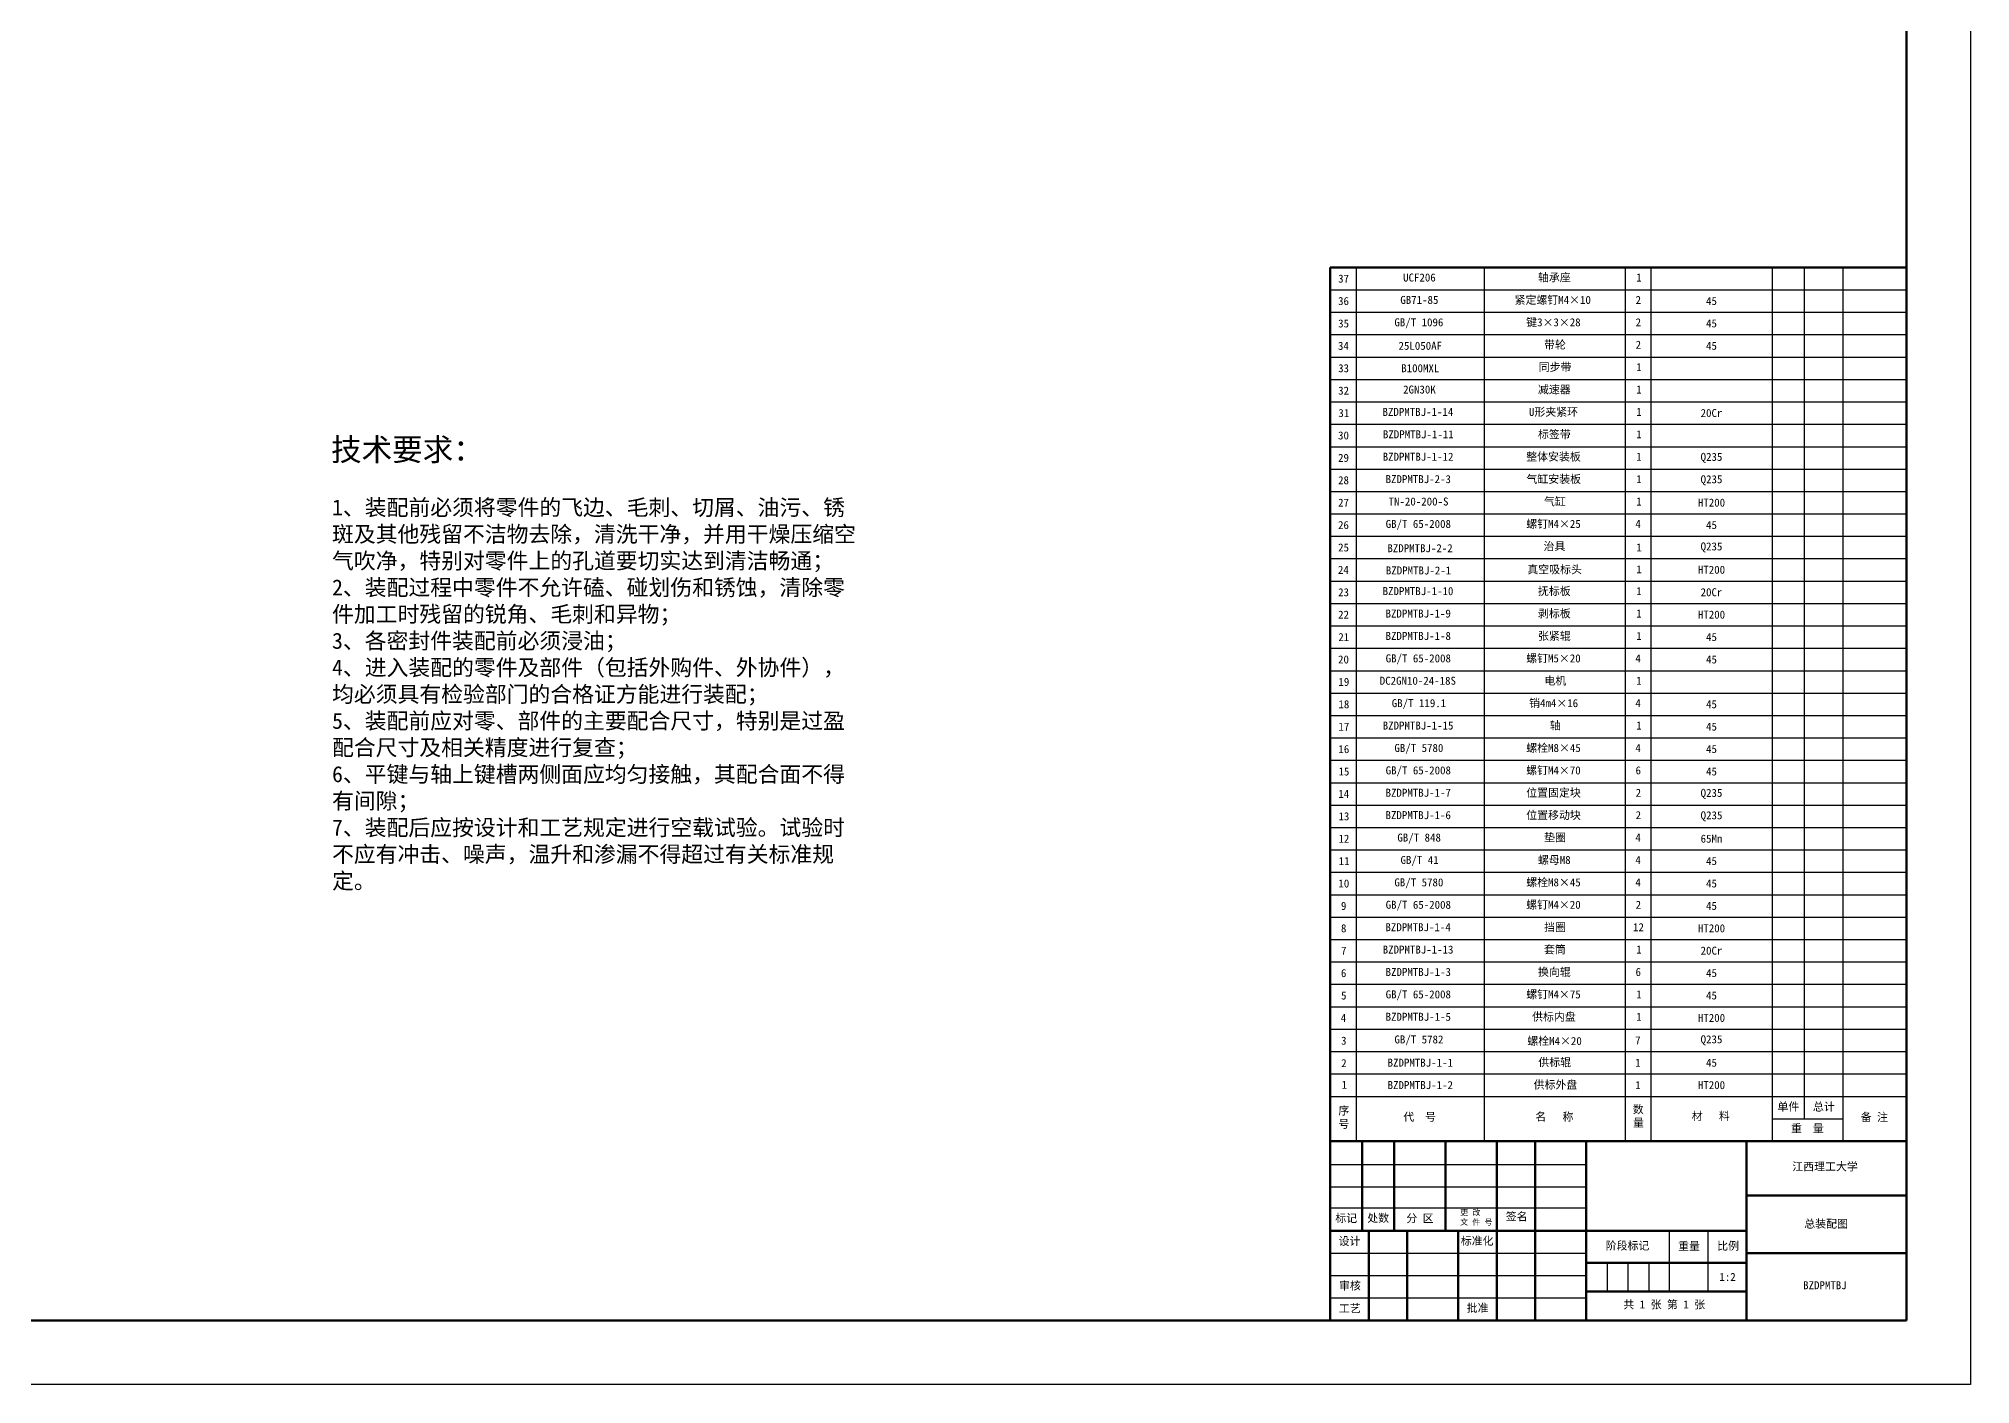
# Model space of a CAD drawing. Header units: millimetres. Extents: x 4600 to 5789, y 1630 to 2471.
# Drawn here: x 5185 to 5789, y 1630 to 2050 of the extents above; entities that cross this region are included whole.
import ezdxf

# ---------------------------------------------------------------- set-up
doc = ezdxf.new("R2010")
doc.units = ezdxf.units.MM
doc.layers.add('csx', color=7, linetype='Continuous', lineweight=50)
doc.styles.add('2.5', font='simfang.ttf')

msp = doc.modelspace()

# ---------------------------------------------------------------- linework, layer by layer
for p, q in [((5789, 2471), (5789, 1630)), ((5597.11, 1979), (5597.11, 1706)), ((5637.11, 1979), (5637.11, 1706)), ((5681.11, 1979), (5681.11, 1706)), ((5689.11, 1979), (5689.11, 1706)), ((5727.11, 1979), (5727.11, 1706)), ((5737.11, 1979), (5737.11, 1713)), ((5749.11, 1979), (5749.11, 1706)), ((5589, 1972), (5769, 1972)), ((5589, 1965), (5769, 1965)), ((5589, 1958), (5769, 1958)), ((5589, 1951), (5769, 1951)), ((5589, 1944), (5769, 1944)), ((5589, 1937), (5769, 1937)), ((5589, 1930), (5769, 1930)), ((5589, 1923), (5769, 1923)), ((5589, 1916), (5769, 1916)), ((5589, 1909), (5769, 1909)), ((5589, 1902), (5769, 1902)), ((5589, 1895), (5769, 1895)), ((5589, 1888.04), (5769, 1888.04)), ((5589, 1881), (5769, 1881)), ((5589, 1874), (5769, 1874)), ((5589, 1867), (5769, 1867)), ((5589, 1860), (5769, 1860)), ((5589, 1853), (5769, 1853)), ((5589, 1846), (5769, 1846)), ((5589, 1839), (5769, 1839)), ((5589, 1832), (5769, 1832)), ((5589, 1825), (5769, 1825)), ((5589, 1818), (5769, 1818)), ((5589, 1811), (5769, 1811)), ((5589, 1804), (5769, 1804)), ((5589, 1797), (5769, 1797)), ((5589, 1790), (5769, 1790)), ((5589, 1783), (5769, 1783)), ((5589, 1776), (5769, 1776)), ((5589, 1769), (5769, 1769)), ((5589, 1762), (5769, 1762)), ((5589, 1755), (5769, 1755)), ((5589, 1748), (5769, 1748)), ((5589, 1741), (5769, 1741)), ((5589, 1734), (5769, 1734)), ((5589, 1727), (5769, 1727)), ((5589, 1720), (5769, 1720)), ((5727.11, 1713), (5749.11, 1713)), ((5589, 1698.74), (5669, 1698.74)), ((5589, 1691.72), (5669, 1691.72)), ((5589, 1685.16), (5669, 1685.16)), ((5695, 1659), (5695, 1678)), ((5707, 1678), (5707, 1659)), ((5589, 1671), (5669, 1671)), ((5675.5, 1668), (5675.5, 1659)), ((5682, 1668), (5682, 1659)), ((5688.5, 1668), (5688.5, 1659)), ((5589, 1664), (5669, 1664)), ((5589, 1657), (5669, 1657)), ((5789, 1630), (4600, 1630))]:
    msp.add_line(p, q)
at = {"layer": 'csx'}
for p, q in [((5769, 1650), (5769, 2451)), ((5589, 1706), (5589, 1979)), ((5589, 1979), (5769, 1979)), ((5589, 1706), (5769, 1706)), ((5589, 1650), (5589, 1706)), ((5599, 1706), (5599, 1678)), ((5609, 1706), (5609, 1678)), ((5625, 1706), (5625, 1678)), ((5641, 1706), (5641, 1678)), ((5653, 1706), (5653, 1678)), ((5669, 1706), (5669, 1650)), ((5719, 1706), (5719, 1650)), ((5769, 1689), (5719, 1689)), ((5589, 1678), (5719, 1678)), ((5601, 1678), (5601, 1650)), ((5613, 1678), (5613, 1650)), ((5629, 1678), (5629, 1650)), ((5641, 1678), (5641, 1650)), ((5653, 1678), (5653, 1650)), ((5719, 1668), (5669, 1668)), ((5769, 1671), (5719, 1671)), ((5719, 1659), (5669, 1659)), ((5769, 1650), (4620, 1650))]:
    msp.add_line(p, q, dxfattribs=at)

# ---------------------------------------------------------------- texts
at = {"style": '2.5'}
for s, width, heights, insert, char_height, attachment_point in [('\\pi2.4407;37', 8.11, [0], (5589, 1976.76), 2.5, 1), ('\\pi14.636;UCF206', 40, [0], (5597.11, 1977.11), 2.5, 1), ('\\pi16.771;轴承座', 44, [0], (5637.11, 1977.11), 2.5, 1), ('\\pi3.4786;1', 8, [0], (5681.11, 1977.11), 2.5, 1), ('\\pi2.4264;36', 8.11, [0], (5589, 1969.76), 2.5, 1), ('\\pi13.764;GB71-85', 40, [0], (5597.11, 1970.11), 2.5, 1), ('\\pi9.4714;紧定螺钉M4×10', 44, [0], (5637.11, 1970.11), 2.5, 1), ('\\pi3.2929;2', 8, [0], (5681.11, 1970.11), 2.5, 1), ('45', 38, [0], (5708.11, 1968.5), 2.5, 5), ('\\pi2.4479;35', 8.11, [0], (5589, 1962.76), 2.5, 1), ('\\pi11.914;GB/T 1096', 40, [0], (5597.11, 1963.11), 2.5, 1), ('\\pi13.1;键3×3×28', 44, [0], (5637.11, 1963.11), 2.5, 1), ('\\pi3.2929;2', 8, [0], (5681.11, 1963.11), 2.5, 1), ('45', 38, [0], (5708.11, 1961.5), 2.5, 5), ('\\pi2.3979;34', 8.11, [0], (5589, 1955.76), 2.5, 1), ('25L050AF', 40, [0], (5617.11, 1954.5), 2.5, 5), ('\\pi18.686;带轮', 44, [0], (5637.11, 1956.11), 2.5, 1), ('\\pi3.2929;2', 8, [0], (5681.11, 1956.11), 2.5, 1), ('45', 38, [0], (5708.11, 1954.5), 2.5, 5), ('\\pi2.4479;33', 8.11, [0], (5589, 1948.76), 2.5, 1), ('B100MXL', 40, [0], (5617.11, 1947.5), 2.5, 5), ('\\pi17.007;同步带', 44, [0], (5637.11, 1949.11), 2.5, 1), ('\\pi3.4786;1', 8, [0], (5681.11, 1949.11), 2.5, 1), ('\\pi2.4479;32', 8.11, [0], (5589, 1941.76), 2.5, 1), ('\\pi14.643;2GN30K', 40, [0], (5597.11, 1942.11), 2.5, 1), ('\\pi16.771;减速器', 44, [0], (5637.11, 1942.11), 2.5, 1), ('\\pi3.4786;1', 8, [0], (5681.11, 1942.11), 2.5, 1), ('\\pi2.5193;31', 8.11, [0], (5589, 1934.76), 2.5, 1), ('\\pi8.2071;BZDPMTBJ-1-14', 40, [0], (5597.11, 1935.11), 2.5, 1), ('\\pi13.964;U形夹紧环', 44, [0], (5637.11, 1935.11), 2.5, 1), ('\\pi3.4786;1', 8, [0], (5681.11, 1935.11), 2.5, 1), ('20Cr', 38, [0], (5708.11, 1933.5), 2.5, 5), ('技术要求：', 93.825, [0], (5276.75, 1925.6), 7, 1), ('\\pi2.4264;30', 8.11, [0], (5589, 1927.76), 2.5, 1), ('\\pi8.3286;BZDPMTBJ-1-11', 40, [0], (5597.11, 1928.11), 2.5, 1), ('\\pi16.786;标签带', 44, [0], (5637.11, 1928.11), 2.5, 1), ('\\pi3.4786;1', 8, [0], (5681.11, 1928.11), 2.5, 1), ('\\pi2.4193;29', 8.11, [0], (5589, 1920.76), 2.5, 1), ('\\pi8.2571;BZDPMTBJ-1-12', 40, [0], (5597.11, 1921.11), 2.5, 1), ('\\pi13.107;整体安装板', 44, [0], (5637.11, 1921.11), 2.5, 1), ('\\pi3.4786;1', 8, [0], (5681.11, 1921.11), 2.5, 1), ('Q235', 38, [0], (5708.11, 1919.5), 2.5, 5), ('\\pi2.4264;28', 8.11, [0], (5589, 1913.76), 2.5, 1), ('\\pi9.1714;BZDPMTBJ-2-3', 40, [0], (5597.11, 1914.11), 2.5, 1), ('\\pi13.179;气缸安装板', 44, [0], (5637.11, 1914.11), 2.5, 1), ('\\pi3.4786;1', 8, [0], (5681.11, 1914.11), 2.5, 1), ('Q235', 38, [0], (5708.11, 1912.5), 2.5, 5), ('\\pi18.657;气缸', 44, [0], (5637.11, 1907.11), 2.5, 1), ('1、装配前必须将零件的飞边、毛刺、切屑、油污、锈斑及其他残留不洁物去除，清洗干净，并用干燥压缩空气吹净，特别对零件上的孔道要切实达到清洁畅通；\\P2、装配过程中零件不允许磕、碰划伤和锈蚀，清除零件加工时残留的锐角、毛刺和异物；\\P3、各密封件装配前必须浸油；\\P4、进入装配的零件及部件（包括外购件、外协件），均必须具有检验部门的合格证方能进行装配；\\P5、装配前应对零、部件的主要配合尺寸，特别是过盈配合尺寸及相关精度进行复查；\\P6、平键与轴上键槽两侧面应均匀接触，其配合面不得有间隙；\\P7、装配后应按设计和工艺规定进行空载试验。试验时不应有冲击、噪声，温升和渗漏不得超过有关标准规定。', 163.2288, [156.46], (5277.07, 1906.52), 5, 1), ('\\pi2.4264;27', 8.11, [0], (5589, 1906.76), 2.5, 1), ('\\pi10.1;TN-20-200-S', 40, [0], (5597.11, 1907.11), 2.5, 1), ('\\pi3.4786;1', 8, [0], (5681.11, 1907.11), 2.5, 1), ('HT200', 38, [0], (5708.11, 1905.5), 2.5, 5), ('\\pi2.4122;26', 8.11, [0], (5589, 1899.76), 2.5, 1), ('\\pi9.1857;GB/T 65-2008', 40, [0], (5597.11, 1900.11), 2.5, 1), ('\\pi13.121;螺钉M4×25', 44, [0], (5637.11, 1900.11), 2.5, 1), ('\\pi3.2143;4', 8, [0], (5681.11, 1900.11), 2.5, 1), ('45', 38, [0], (5708.11, 1898.5), 2.5, 5), ('\\pi2.4336;25', 8.11, [0], (5589, 1892.76), 2.5, 1), ('BZDPMTBJ-2-2', 40, [0], (5617.04, 1891.26), 2.5, 5), ('\\pi18.614;治具', 44, [0], (5637.01, 1893.14), 2.5, 1), ('\\pi3.4786;1', 8, [0], (5681.13, 1892.75), 2.5, 1), ('Q235', 38, [0], (5708.11, 1891.52), 2.5, 5), ('\\pi2.3836;24', 8.11, [0], (5589, 1885.76), 2.5, 1), ('\\pi9.2429;BZDPMTBJ-2-1', 40, [0], (5597.11, 1885.57), 2.5, 1), ('真空吸标头', 44, [0], (5659.11, 1884.49), 2.5, 5), ('\\pi3.4786;1', 8, [0], (5681.16, 1885.94), 2.5, 1), ('HT200', 38, [0], (5708.11, 1884.52), 2.5, 5), ('\\pi2.4336;23', 8.11, [0], (5589, 1878.76), 2.5, 1), ('\\pi8.2357;BZDPMTBJ-1-10', 40, [0], (5597.11, 1879.11), 2.5, 1), ('\\pi16.757;抚标板', 44, [0], (5637.11, 1879.11), 2.5, 1), ('\\pi3.4786;1', 8, [0], (5681.11, 1879.11), 2.5, 1), ('20Cr', 38, [0], (5708.11, 1877.5), 2.5, 5), ('\\pi2.4336;22', 8.11, [0], (5589, 1871.76), 2.5, 1), ('\\pi9.1571;BZDPMTBJ-1-9', 40, [0], (5597.11, 1872.11), 2.5, 1), ('\\pi16.779;剥标板', 44, [0], (5637.11, 1872.11), 2.5, 1), ('\\pi3.4786;1', 8, [0], (5681.11, 1872.11), 2.5, 1), ('HT200', 38, [0], (5708.11, 1870.5), 2.5, 5), ('\\pi16.793;张紧辊', 44, [0], (5637.11, 1865.11), 2.5, 1), ('\\pi2.505;21', 8.11, [0], (5589, 1864.76), 2.5, 1), ('\\pi9.1643;BZDPMTBJ-1-8', 40, [0], (5597.11, 1865.11), 2.5, 1), ('\\pi3.4786;1', 8, [0], (5681.11, 1865.11), 2.5, 1), ('45', 38, [0], (5708.11, 1863.5), 2.5, 5), ('\\pi2.4122;20', 8.11, [0], (5589, 1857.76), 2.5, 1), ('\\pi9.1857;GB/T 65-2008', 40, [0], (5597.11, 1858.11), 2.5, 1), ('\\pi13.1;螺钉M5×20', 44, [0], (5637.11, 1858.11), 2.5, 1), ('\\pi3.2143;4', 8, [0], (5681.11, 1858.11), 2.5, 1), ('45', 38, [0], (5708.11, 1856.5), 2.5, 5), ('\\pi2.5336;19', 8.11, [0], (5589, 1850.76), 2.5, 1), ('\\pi7.3429;DC2GN10-24-18S', 40, [0], (5597.11, 1851.11), 2.5, 1), ('\\pi18.779;电机', 44, [0], (5637.11, 1851.11), 2.5, 1), ('\\pi3.4786;1', 8, [0], (5681.11, 1851.11), 2.5, 1), ('\\pi2.5407;18', 8.11, [0], (5589, 1843.76), 2.5, 1), ('\\pi11.093;GB/T 119.1', 40, [0], (5597.11, 1844.11), 2.5, 1), ('\\pi14.014;销4m4×16', 44, [0], (5637.11, 1844.11), 2.5, 1), ('\\pi3.2143;4', 8, [0], (5681.11, 1844.11), 2.5, 1), ('45', 38, [0], (5708.11, 1842.5), 2.5, 5), ('\\pi2.5407;17', 8.11, [0], (5589, 1836.76), 2.5, 1), ('\\pi8.2571;BZDPMTBJ-1-15', 40, [0], (5597.11, 1837.11), 2.5, 1), ('\\pi20.479;轴', 44, [0], (5637.11, 1837.11), 2.5, 1), ('\\pi3.4786;1', 8, [0], (5681.11, 1837.11), 2.5, 1), ('45', 38, [0], (5708.11, 1835.5), 2.5, 5), ('\\pi2.5264;16', 8.11, [0], (5589, 1829.76), 2.5, 1), ('\\pi11.914;GB/T 5780', 40, [0], (5597.11, 1830.11), 2.5, 1), ('\\pi13.121;螺栓M8×45', 44, [0], (5637.11, 1830.11), 2.5, 1), ('\\pi3.2143;4', 8, [0], (5681.11, 1830.11), 2.5, 1), ('45', 38, [0], (5708.11, 1828.5), 2.5, 5), ('\\pi9.1857;GB/T 65-2008', 40, [0], (5597.11, 1823.11), 2.5, 1), ('\\pi13.1;螺钉M4×70', 44, [0], (5637.11, 1823.11), 2.5, 1), ('\\pi3.2643;6', 8, [0], (5681.11, 1823.11), 2.5, 1), ('\\pi2.5479;15', 8.11, [0], (5589, 1822.76), 2.5, 1), ('45', 38, [0], (5708.11, 1821.5), 2.5, 5), ('\\pi2.4979;14', 8.11, [0], (5589, 1815.76), 2.5, 1), ('\\pi9.1643;BZDPMTBJ-1-7', 40, [0], (5597.11, 1816.11), 2.5, 1), ('\\pi13.121;位置固定块', 44, [0], (5637.11, 1816.11), 2.5, 1), ('\\pi3.2929;2', 8, [0], (5681.11, 1816.11), 2.5, 1), ('Q235', 38, [0], (5708.11, 1814.5), 2.5, 5), ('\\pi2.5479;13', 8.11, [0], (5589, 1808.76), 2.5, 1), ('\\pi9.15;BZDPMTBJ-1-6', 40, [0], (5597.11, 1809.11), 2.5, 1), ('\\pi13.121;位置移动块', 44, [0], (5637.11, 1809.11), 2.5, 1), ('\\pi3.2929;2', 8, [0], (5681.11, 1809.11), 2.5, 1), ('Q235', 38, [0], (5708.11, 1807.5), 2.5, 5), ('\\pi2.5479;12', 8.11, [0], (5589, 1801.76), 2.5, 1), ('\\pi12.843;GB/T 848', 40, [0], (5597.11, 1802.11), 2.5, 1), ('\\pi18.714;垫圈', 44, [0], (5637.11, 1802.11), 2.5, 1), ('\\pi3.2143;4', 8, [0], (5681.11, 1802.11), 2.5, 1), ('65Mn', 38, [0], (5708.11, 1800.5), 2.5, 5), ('\\pi2.6193;11', 8.11, [0], (5589, 1794.76), 2.5, 1), ('\\pi13.836;GB/T 41', 40, [0], (5597.11, 1795.11), 2.5, 1), ('\\pi16.771;螺母M8', 44, [0], (5637.11, 1795.11), 2.5, 1), ('\\pi3.2143;4', 8, [0], (5681.11, 1795.11), 2.5, 1), ('45', 38, [0], (5708.11, 1793.5), 2.5, 5), ('\\pi2.5264;10', 8.11, [0], (5589, 1787.76), 2.5, 1), ('\\pi11.914;GB/T 5780', 40, [0], (5597.11, 1788.11), 2.5, 1), ('\\pi13.121;螺栓M8×45', 44, [0], (5637.11, 1788.11), 2.5, 1), ('\\pi3.2143;4', 8, [0], (5681.11, 1788.11), 2.5, 1), ('45', 38, [0], (5708.11, 1786.5), 2.5, 5), ('\\pi3.3193;9', 8.11, [0], (5589, 1780.76), 2.5, 1), ('\\pi9.1857;GB/T 65-2008', 40, [0], (5597.11, 1781.11), 2.5, 1), ('\\pi13.1;螺钉M4×20', 44, [0], (5637.11, 1781.11), 2.5, 1), ('\\pi3.2929;2', 8, [0], (5681.11, 1781.11), 2.5, 1), ('45', 38, [0], (5708.11, 1779.5), 2.5, 5), ('\\pi3.3264;8', 8.11, [0], (5589, 1773.76), 2.5, 1), ('\\pi9.1214;BZDPMTBJ-1-4', 40, [0], (5597.11, 1774.11), 2.5, 1), ('\\pi18.679;挡圈', 44, [0], (5637.11, 1774.11), 2.5, 1), ('\\pi2.4929;12', 8, [0], (5681.11, 1774.11), 2.5, 1), ('HT200', 38, [0], (5708.11, 1772.5), 2.5, 5), ('\\pi3.3622;7', 8.11, [0], (5589, 1766.76), 2.5, 1), ('\\pi8.2571;BZDPMTBJ-1-13', 40, [0], (5597.11, 1767.11), 2.5, 1), ('\\pi18.65;套筒', 44, [0], (5637.11, 1767.11), 2.5, 1), ('\\pi3.4786;1', 8, [0], (5681.11, 1767.11), 2.5, 1), ('20Cr', 38, [0], (5708.11, 1765.5), 2.5, 5), ('\\pi3.3193;6', 8.11, [0], (5589, 1759.76), 2.5, 1), ('\\pi9.1714;BZDPMTBJ-1-3', 40, [0], (5597.11, 1760.11), 2.5, 1), ('\\pi16.779;换向辊', 44, [0], (5637.11, 1760.11), 2.5, 1), ('\\pi3.2643;6', 8, [0], (5681.11, 1760.11), 2.5, 1), ('45', 38, [0], (5708.11, 1758.5), 2.5, 5), ('\\pi3.3622;5', 8.11, [0], (5589, 1752.76), 2.5, 1), ('\\pi9.1857;GB/T 65-2008', 40, [0], (5597.11, 1753.11), 2.5, 1), ('\\pi13.121;螺钉M4×75', 44, [0], (5637.11, 1753.11), 2.5, 1), ('\\pi3.4786;1', 8, [0], (5681.11, 1753.11), 2.5, 1), ('45', 38, [0], (5708.11, 1751.5), 2.5, 5), ('\\pi3.2693;4', 8.11, [0], (5589, 1745.76), 2.5, 1), ('\\pi9.1714;BZDPMTBJ-1-5', 40, [0], (5597.11, 1746.11), 2.5, 1), ('\\pi14.936;供标内盘', 44, [0], (5637.11, 1746.11), 2.5, 1), ('\\pi3.4786;1', 8, [0], (5681.11, 1746.11), 2.5, 1), ('HT200', 38, [0], (5708.11, 1744.5), 2.5, 5), ('\\pi3.3622;3', 8.11, [1.64], (5589, 1738.64), 2.5, 1), ('\\pi11.936;GB/T 5782', 40, [0], (5597.11, 1739.03), 2.5, 1), ('螺栓M4×20', 44, [0], (5659.07, 1737.15), 2.5, 5), ('7', 8, [0], (5685.11, 1737.5), 2.5, 5), ('Q235', 38, [0], (5708.11, 1737.5), 2.5, 5), ('\\pi3.3479;2', 8.11, [0], (5589.06, 1731.62), 2.5, 1), ('BZDPMTBJ-1-1', 40, [0], (5617.11, 1730.5), 2.5, 5), ('供标辊', 44, [0], (5659.11, 1730.5), 2.5, 5), ('1', 8, [0], (5685.11, 1730.5), 2.5, 5), ('45', 38, [0], (5708.11, 1730.5), 2.5, 5), ('\\pi3.5336;1', 8.11, [0], (5589, 1724.86), 2.5, 1), ('BZDPMTBJ-1-2', 40, [0], (5617.11, 1723.5), 2.5, 5), ('供标外盘', 40, [0], (5659.36, 1723.5), 2.5, 5), ('1', 8, [0], (5685.11, 1723.5), 2.5, 5), ('HT200', 38, [0], (5708.11, 1723.5), 2.5, 5), ('\\pi2.5264;序\\P\\pi2.5407;号', 8.11, [0], (5589, 1716.78), 2.5, 1), ('\\pi14.821;代  号', 40, [0], (5596.99, 1714.81), 2.5, 1), ('\\pi15.929;名   称', 44, [0], (5637.11, 1714.87), 2.5, 1), ('\\pi2.4;数\\P\\pi2.4857;量', 8, [0], (5681.11, 1717.21), 2.5, 1), ('\\pi12.829;材   料', 38, [0], (5689.11, 1715.12), 2.5, 1), ('\\pi1.6214;单件', 10, [0], (5727.11, 1718.03), 2.5, 1), ('\\pi2.6714;总计', 12, [0], (5737.13, 1718), 2.5, 1), ('\\pi5.6307;备 注', 19.89, [0], (5749.11, 1714.76), 2.5, 1), ('\\pi5.8571;重  量', 22, [0], (5727.11, 1711.21), 2.5, 1), ('\\pi14.357;江西理工大学', 50, [0], (5719, 1699.31), 2.5, 1), (' 更 改        文 件 号', 16, [0], (5628.28, 1684.61), 1.8, 1), ('\\pi1.5643;标记', 10, [0], (5589, 1683.16), 2.5, 1), ('\\pi1.5857;处数', 10, [0], (5598.96, 1683.22), 2.5, 1), ('\\pi3.75;分 区', 16, [0], (5609, 1683.12), 2.5, 1), ('\\pi2.8143;签名', 12, [0], (5641.02, 1683.69), 2.5, 1), ('\\pi18.093;总装配图', 50, [0], (5719, 1681.43), 2.5, 1), ('\\pi2.5857;设计', 12, [0], (5589, 1676), 2.5, 1), ('\\pi0.76429;标准化', 12, [0], (5629, 1676.07), 2.5, 1), ('\\pi6.0429;阶段标记', 26, [0], (5669, 1674.6), 2.5, 1), ('\\pi2.6857;重量', 12, [0], (5695, 1674.44), 2.5, 1), ('\\pi2.9;比例', 12, [0], (5707, 1674.5), 2.5, 1), ('\\pi2.7214;审核', 12, [0], (5589, 1662.08), 2.5, 1), ('\\pi3.5786;1:2', 12, [0], (5707, 1664.83), 2.5, 1), ('\\pi17.75;BZDPMTBJ', 50, [0], (5719, 1662.22), 2.5, 1), ('\\pi2.6786;工艺', 12, [0], (5589, 1654.97), 2.5, 1), ('\\pi2.5786;批准', 12, [0], (5629.04, 1655.13), 2.5, 1), ('\\pi11.579;共 1 张 第 1 张', 50, [0], (5669, 1656.21), 2.5, 1)]:
    msp.add_mtext_dynamic_manual_height_columns(s, width=width, gutter_width=12.5, heights=heights, dxfattribs=dict(at, insert=insert, char_height=char_height, attachment_point=attachment_point))

doc.saveas('drawing.dxf')
